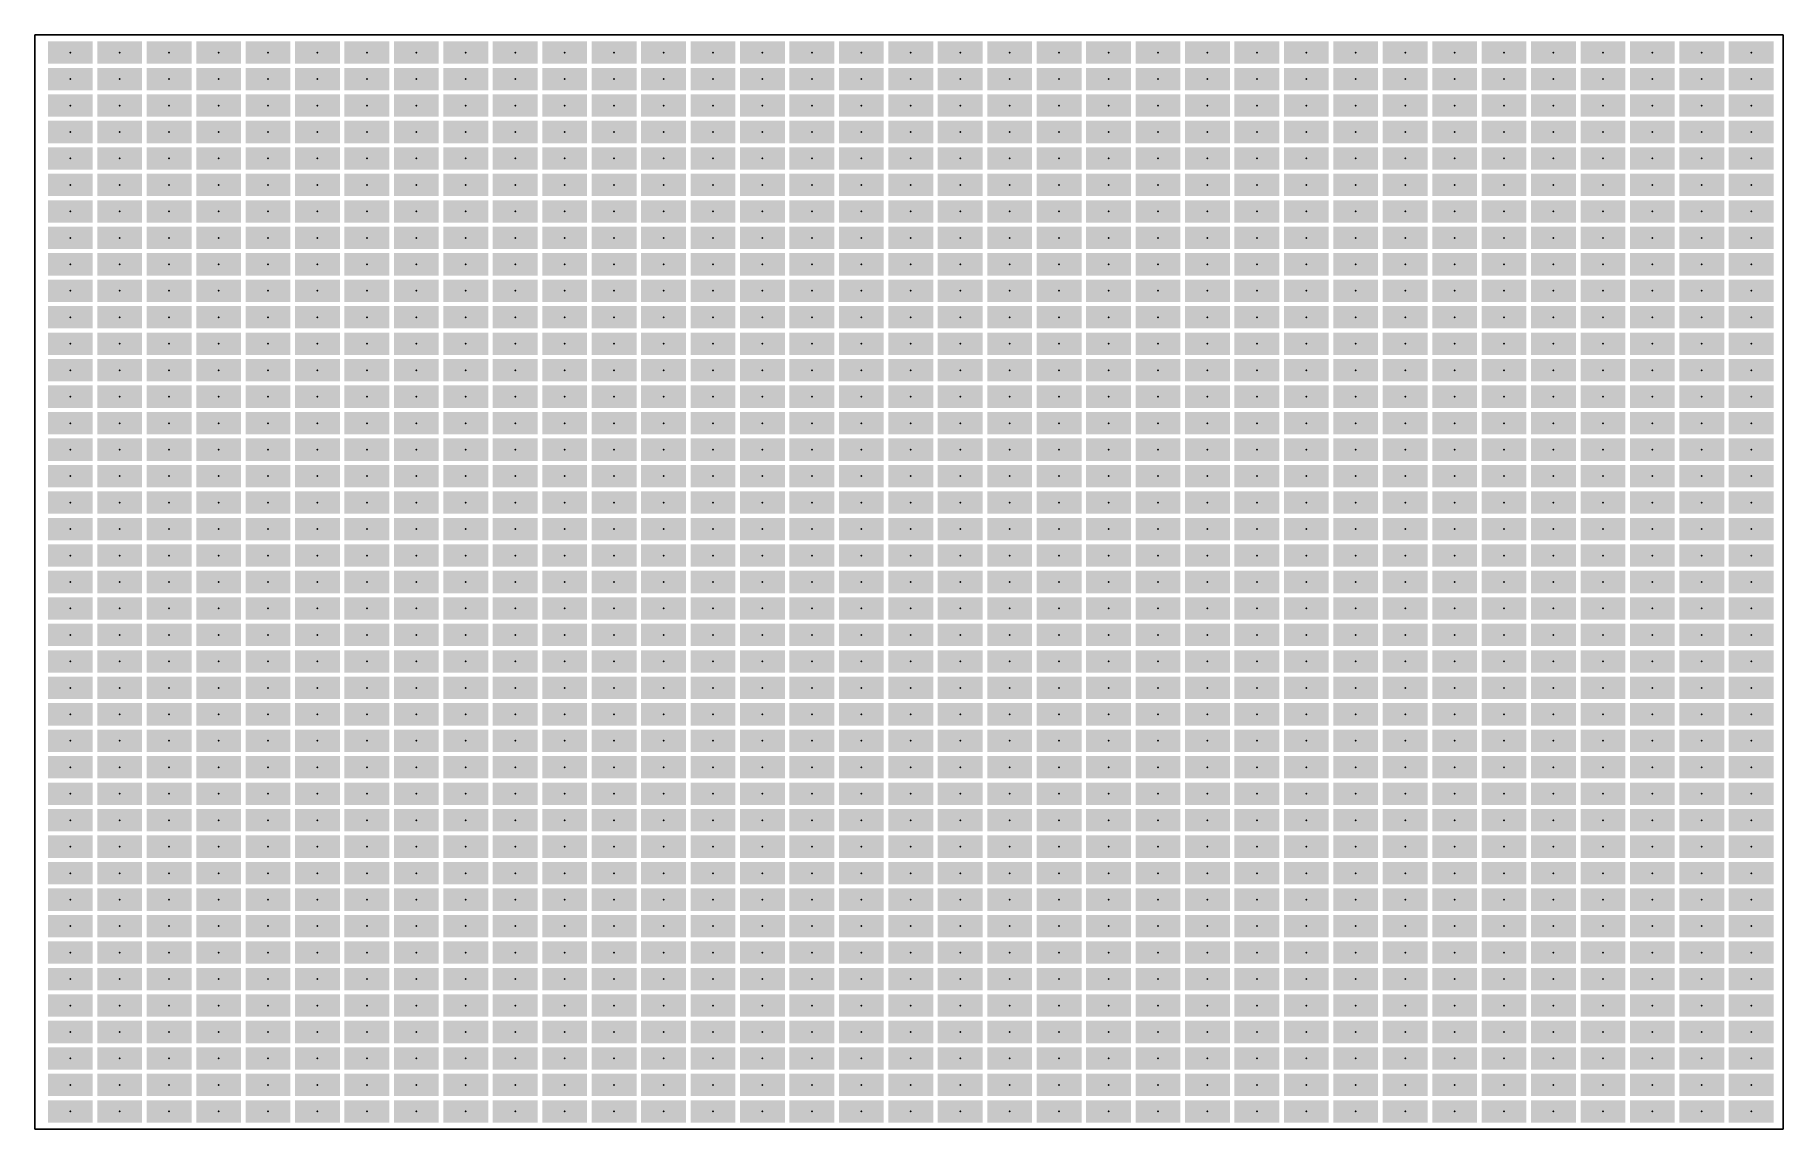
# Model space of a CAD drawing. Extents: x 0 to 99, y 0 to 62.
import ezdxf

# ---------------------------------------------------------------- set-up
doc = ezdxf.new("R2010")
doc.units = 0
for name, color, linetype in [('1', 12, 'CONTINUOUS'), ('20', 31, 'CONTINUOUS'), ('23', 53, 'CONTINUOUS')]:
    doc.layers.add(name, color=color, linetype=linetype)

# ---------------------------------------------------------------- blocks, each defined once
blk = doc.blocks.new('RECT')
blk.add_solid([(-0.5, -0.5), (0.5, -0.5), (-0.5, 0.5), (0.5, 0.5)])

msp = doc.modelspace()

# ---------------------------------------------------------------- linework, layer by layer
at = {"layer": '20'}
for p, q in [((99, 62), (0, 62)), ((0, 62), (0, 0)), ((99, 0), (99, 62)), ((0, 0), (99, 0))]:
    msp.add_line(p, q, dxfattribs=at)
at = {"layer": '23'}
for p in [(2, 61), (4.8, 61), (7.6, 61), (10.4, 61), (13.2, 61), (16, 61), (18.8, 61), (21.6, 61), (24.4, 61), (27.2, 61), (30, 61), (32.8, 61), (35.6, 61), (38.4, 61), (41.2, 61), (44, 61), (46.8, 61), (49.6, 61), (52.4, 61), (55.2, 61), (58, 61), (60.8, 61), (63.6, 61), (66.4, 61), (69.2, 61), (72, 61), (74.8, 61), (77.6, 61), (80.4, 61), (83.2, 61), (86, 61), (88.8, 61), (91.6, 61), (94.4, 61), (97.2, 61), (2, 59.5), (4.8, 59.5), (7.6, 59.5), (10.4, 59.5), (13.2, 59.5), (16, 59.5), (18.8, 59.5), (21.6, 59.5), (24.4, 59.5), (27.2, 59.5), (30, 59.5), (32.8, 59.5), (35.6, 59.5), (38.4, 59.5), (41.2, 59.5), (44, 59.5), (46.8, 59.5), (49.6, 59.5), (52.4, 59.5), (55.2, 59.5), (58, 59.5), (60.8, 59.5), (63.6, 59.5), (66.4, 59.5), (69.2, 59.5), (72, 59.5), (74.8, 59.5), (77.6, 59.5), (80.4, 59.5), (83.2, 59.5), (86, 59.5), (88.8, 59.5), (91.6, 59.5), (94.4, 59.5), (97.2, 59.5), (2, 58), (4.8, 58), (7.6, 58), (10.4, 58), (13.2, 58), (16, 58), (18.8, 58), (21.6, 58), (24.4, 58), (27.2, 58), (30, 58), (32.8, 58), (35.6, 58), (38.4, 58), (41.2, 58), (44, 58), (46.8, 58), (49.6, 58), (52.4, 58), (55.2, 58), (58, 58), (60.8, 58), (63.6, 58), (66.4, 58), (69.2, 58), (72, 58), (74.8, 58), (77.6, 58), (80.4, 58), (83.2, 58), (86, 58), (88.8, 58), (91.6, 58), (94.4, 58), (97.2, 58), (2, 56.5), (4.8, 56.5), (7.6, 56.5), (10.4, 56.5), (13.2, 56.5), (16, 56.5), (18.8, 56.5), (21.6, 56.5), (24.4, 56.5), (27.2, 56.5), (30, 56.5), (32.8, 56.5), (35.6, 56.5), (38.4, 56.5), (41.2, 56.5), (44, 56.5), (46.8, 56.5), (49.6, 56.5), (52.4, 56.5), (55.2, 56.5), (58, 56.5), (60.8, 56.5), (63.6, 56.5), (66.4, 56.5), (69.2, 56.5), (72, 56.5), (74.8, 56.5), (77.6, 56.5), (80.4, 56.5), (83.2, 56.5), (86, 56.5), (88.8, 56.5), (91.6, 56.5), (94.4, 56.5), (97.2, 56.5), (2, 55), (4.8, 55), (7.6, 55), (10.4, 55), (13.2, 55), (16, 55), (18.8, 55), (21.6, 55), (24.4, 55), (27.2, 55), (30, 55), (32.8, 55), (35.6, 55), (38.4, 55), (41.2, 55), (44, 55), (46.8, 55), (49.6, 55), (52.4, 55), (55.2, 55), (58, 55), (60.8, 55), (63.6, 55), (66.4, 55), (69.2, 55), (72, 55), (74.8, 55), (77.6, 55), (80.4, 55), (83.2, 55), (86, 55), (88.8, 55), (91.6, 55), (94.4, 55), (97.2, 55), (2, 53.5), (4.8, 53.5), (7.6, 53.5), (10.4, 53.5), (13.2, 53.5), (16, 53.5), (18.8, 53.5), (21.6, 53.5), (24.4, 53.5), (27.2, 53.5), (30, 53.5), (32.8, 53.5), (35.6, 53.5), (38.4, 53.5), (41.2, 53.5), (44, 53.5), (46.8, 53.5), (49.6, 53.5), (52.4, 53.5), (55.2, 53.5), (58, 53.5), (60.8, 53.5), (63.6, 53.5), (66.4, 53.5), (69.2, 53.5), (72, 53.5), (74.8, 53.5), (77.6, 53.5), (80.4, 53.5), (83.2, 53.5), (86, 53.5), (88.8, 53.5), (91.6, 53.5), (94.4, 53.5), (97.2, 53.5), (2, 52), (4.8, 52), (7.6, 52), (10.4, 52), (13.2, 52), (16, 52), (18.8, 52), (21.6, 52), (24.4, 52), (27.2, 52), (30, 52), (32.8, 52), (35.6, 52), (38.4, 52), (41.2, 52), (44, 52), (46.8, 52), (49.6, 52), (52.4, 52), (55.2, 52), (58, 52), (60.8, 52), (63.6, 52), (66.4, 52), (69.2, 52), (72, 52), (74.8, 52), (77.6, 52), (80.4, 52), (83.2, 52), (86, 52), (88.8, 52), (91.6, 52), (94.4, 52), (97.2, 52), (2, 50.5), (4.8, 50.5), (7.6, 50.5), (10.4, 50.5), (13.2, 50.5), (16, 50.5), (18.8, 50.5), (21.6, 50.5), (24.4, 50.5), (27.2, 50.5), (30, 50.5), (32.8, 50.5), (35.6, 50.5), (38.4, 50.5), (41.2, 50.5), (44, 50.5), (46.8, 50.5), (49.6, 50.5), (52.4, 50.5), (55.2, 50.5), (58, 50.5), (60.8, 50.5), (63.6, 50.5), (66.4, 50.5), (69.2, 50.5), (72, 50.5), (74.8, 50.5), (77.6, 50.5), (80.4, 50.5), (83.2, 50.5), (86, 50.5), (88.8, 50.5), (91.6, 50.5), (94.4, 50.5), (97.2, 50.5), (2, 49), (4.8, 49), (7.6, 49), (10.4, 49), (13.2, 49), (16, 49), (18.8, 49), (21.6, 49), (24.4, 49), (27.2, 49), (30, 49), (32.8, 49), (35.6, 49), (38.4, 49), (41.2, 49), (44, 49), (46.8, 49), (49.6, 49), (52.4, 49), (55.2, 49), (58, 49), (60.8, 49), (63.6, 49), (66.4, 49), (69.2, 49), (72, 49), (74.8, 49), (77.6, 49), (80.4, 49), (83.2, 49), (86, 49), (88.8, 49), (91.6, 49), (94.4, 49), (97.2, 49), (2, 47.5), (4.8, 47.5), (7.6, 47.5), (10.4, 47.5), (13.2, 47.5), (16, 47.5), (18.8, 47.5), (21.6, 47.5), (24.4, 47.5), (27.2, 47.5), (30, 47.5), (32.8, 47.5), (35.6, 47.5), (38.4, 47.5), (41.2, 47.5), (44, 47.5), (46.8, 47.5), (49.6, 47.5), (52.4, 47.5), (55.2, 47.5), (58, 47.5), (60.8, 47.5), (63.6, 47.5), (66.4, 47.5), (69.2, 47.5), (72, 47.5), (74.8, 47.5), (77.6, 47.5), (80.4, 47.5), (83.2, 47.5), (86, 47.5), (88.8, 47.5), (91.6, 47.5), (94.4, 47.5), (97.2, 47.5), (2, 46), (4.8, 46), (7.6, 46), (10.4, 46), (13.2, 46), (16, 46), (18.8, 46), (21.6, 46), (24.4, 46), (27.2, 46), (30, 46), (32.8, 46), (35.6, 46), (38.4, 46), (41.2, 46), (44, 46), (46.8, 46), (49.6, 46), (52.4, 46), (55.2, 46), (58, 46), (60.8, 46), (63.6, 46), (66.4, 46), (69.2, 46), (72, 46), (74.8, 46), (77.6, 46), (80.4, 46), (83.2, 46), (86, 46), (88.8, 46), (91.6, 46), (94.4, 46), (97.2, 46), (2, 44.5), (4.8, 44.5), (7.6, 44.5), (10.4, 44.5), (13.2, 44.5), (16, 44.5), (18.8, 44.5), (21.6, 44.5), (24.4, 44.5), (27.2, 44.5), (30, 44.5), (32.8, 44.5), (35.6, 44.5), (38.4, 44.5), (41.2, 44.5), (44, 44.5), (46.8, 44.5), (49.6, 44.5), (52.4, 44.5), (55.2, 44.5), (58, 44.5), (60.8, 44.5), (63.6, 44.5), (66.4, 44.5), (69.2, 44.5), (72, 44.5), (74.8, 44.5), (77.6, 44.5), (80.4, 44.5), (83.2, 44.5), (86, 44.5), (88.8, 44.5), (91.6, 44.5), (94.4, 44.5), (97.2, 44.5), (2, 43), (4.8, 43), (7.6, 43), (10.4, 43), (13.2, 43), (16, 43), (18.8, 43), (21.6, 43), (24.4, 43), (27.2, 43), (30, 43), (32.8, 43), (35.6, 43), (38.4, 43), (41.2, 43), (44, 43), (46.8, 43), (49.6, 43), (52.4, 43), (55.2, 43), (58, 43), (60.8, 43), (63.6, 43), (66.4, 43), (69.2, 43), (72, 43), (74.8, 43), (77.6, 43), (80.4, 43), (83.2, 43), (86, 43), (88.8, 43), (91.6, 43), (94.4, 43), (97.2, 43), (2, 41.5), (4.8, 41.5), (7.6, 41.5), (10.4, 41.5), (13.2, 41.5), (16, 41.5), (18.8, 41.5), (21.6, 41.5), (24.4, 41.5), (27.2, 41.5), (30, 41.5), (32.8, 41.5), (35.6, 41.5), (38.4, 41.5), (41.2, 41.5), (44, 41.5), (46.8, 41.5), (49.6, 41.5), (52.4, 41.5), (55.2, 41.5), (58, 41.5), (60.8, 41.5), (63.6, 41.5), (66.4, 41.5), (69.2, 41.5), (72, 41.5), (74.8, 41.5), (77.6, 41.5), (80.4, 41.5), (83.2, 41.5), (86, 41.5), (88.8, 41.5), (91.6, 41.5), (94.4, 41.5), (97.2, 41.5), (2, 40), (4.8, 40), (7.6, 40), (10.4, 40), (13.2, 40), (16, 40), (18.8, 40), (21.6, 40), (24.4, 40), (27.2, 40), (30, 40), (32.8, 40), (35.6, 40), (38.4, 40), (41.2, 40), (44, 40), (46.8, 40), (49.6, 40), (52.4, 40), (55.2, 40), (58, 40), (60.8, 40), (63.6, 40), (66.4, 40), (69.2, 40), (72, 40), (74.8, 40), (77.6, 40), (80.4, 40), (83.2, 40), (86, 40), (88.8, 40), (91.6, 40), (94.4, 40), (97.2, 40), (2, 38.5), (4.8, 38.5), (7.6, 38.5), (10.4, 38.5), (13.2, 38.5), (16, 38.5), (18.8, 38.5), (21.6, 38.5), (24.4, 38.5), (27.2, 38.5), (30, 38.5), (32.8, 38.5), (35.6, 38.5), (38.4, 38.5), (41.2, 38.5), (44, 38.5), (46.8, 38.5), (49.6, 38.5), (52.4, 38.5), (55.2, 38.5), (58, 38.5), (60.8, 38.5), (63.6, 38.5), (66.4, 38.5), (69.2, 38.5), (72, 38.5), (74.8, 38.5), (77.6, 38.5), (80.4, 38.5), (83.2, 38.5), (86, 38.5), (88.8, 38.5), (91.6, 38.5), (94.4, 38.5), (97.2, 38.5), (2, 37), (4.8, 37), (7.6, 37), (10.4, 37), (13.2, 37), (16, 37), (18.8, 37), (21.6, 37), (24.4, 37), (27.2, 37), (30, 37), (32.8, 37), (35.6, 37), (38.4, 37), (41.2, 37), (44, 37), (46.8, 37), (49.6, 37), (52.4, 37), (55.2, 37), (58, 37), (60.8, 37), (63.6, 37), (66.4, 37), (69.2, 37), (72, 37), (74.8, 37), (77.6, 37), (80.4, 37), (83.2, 37), (86, 37), (88.8, 37), (91.6, 37), (94.4, 37), (97.2, 37), (2, 35.5), (4.8, 35.5), (7.6, 35.5), (10.4, 35.5), (13.2, 35.5), (16, 35.5), (18.8, 35.5), (21.6, 35.5), (24.4, 35.5), (27.2, 35.5), (30, 35.5), (32.8, 35.5), (35.6, 35.5), (38.4, 35.5), (41.2, 35.5), (44, 35.5), (46.8, 35.5), (49.6, 35.5), (52.4, 35.5), (55.2, 35.5), (58, 35.5), (60.8, 35.5), (63.6, 35.5), (66.4, 35.5), (69.2, 35.5), (72, 35.5), (74.8, 35.5), (77.6, 35.5), (80.4, 35.5), (83.2, 35.5), (86, 35.5), (88.8, 35.5), (91.6, 35.5), (94.4, 35.5), (97.2, 35.5), (2, 34), (4.8, 34), (7.6, 34), (10.4, 34), (13.2, 34), (16, 34), (18.8, 34), (21.6, 34), (24.4, 34), (27.2, 34), (30, 34), (32.8, 34), (35.6, 34), (38.4, 34), (41.2, 34), (44, 34), (46.8, 34), (49.6, 34), (52.4, 34), (55.2, 34), (58, 34), (60.8, 34), (63.6, 34), (66.4, 34), (69.2, 34), (72, 34), (74.8, 34), (77.6, 34), (80.4, 34), (83.2, 34), (86, 34), (88.8, 34), (91.6, 34), (94.4, 34), (97.2, 34), (2, 32.5), (4.8, 32.5), (7.6, 32.5), (10.4, 32.5), (13.2, 32.5), (16, 32.5), (18.8, 32.5), (21.6, 32.5), (24.4, 32.5), (27.2, 32.5), (30, 32.5), (32.8, 32.5), (35.6, 32.5), (38.4, 32.5), (41.2, 32.5), (44, 32.5), (46.8, 32.5), (49.6, 32.5), (52.4, 32.5), (55.2, 32.5), (58, 32.5), (60.8, 32.5), (63.6, 32.5), (66.4, 32.5), (69.2, 32.5), (72, 32.5), (74.8, 32.5), (77.6, 32.5), (80.4, 32.5), (83.2, 32.5), (86, 32.5), (88.8, 32.5), (91.6, 32.5), (94.4, 32.5), (97.2, 32.5), (2, 31), (4.8, 31), (7.6, 31), (10.4, 31), (13.2, 31), (16, 31), (18.8, 31), (21.6, 31), (24.4, 31), (27.2, 31), (30, 31), (32.8, 31), (35.6, 31), (38.4, 31), (41.2, 31), (44, 31), (46.8, 31), (49.6, 31), (52.4, 31), (55.2, 31), (58, 31), (60.8, 31), (63.6, 31), (66.4, 31), (69.2, 31), (72, 31), (74.8, 31), (77.6, 31), (80.4, 31), (83.2, 31), (86, 31), (88.8, 31), (91.6, 31), (94.4, 31), (97.2, 31), (2, 29.5), (4.8, 29.5), (7.6, 29.5), (10.4, 29.5), (13.2, 29.5), (16, 29.5), (18.8, 29.5), (21.6, 29.5), (24.4, 29.5), (27.2, 29.5), (30, 29.5), (32.8, 29.5), (35.6, 29.5), (38.4, 29.5), (41.2, 29.5), (44, 29.5), (46.8, 29.5), (49.6, 29.5), (52.4, 29.5), (55.2, 29.5), (58, 29.5), (60.8, 29.5), (63.6, 29.5), (66.4, 29.5), (69.2, 29.5), (72, 29.5), (74.8, 29.5), (77.6, 29.5), (80.4, 29.5), (83.2, 29.5), (86, 29.5), (88.8, 29.5), (91.6, 29.5), (94.4, 29.5), (97.2, 29.5), (2, 28), (4.8, 28), (7.6, 28), (10.4, 28), (13.2, 28), (16, 28), (18.8, 28), (21.6, 28), (24.4, 28), (27.2, 28), (30, 28), (32.8, 28), (35.6, 28), (38.4, 28), (41.2, 28), (44, 28), (46.8, 28), (49.6, 28), (52.4, 28), (55.2, 28), (58, 28), (60.8, 28), (63.6, 28), (66.4, 28), (69.2, 28), (72, 28), (74.8, 28), (77.6, 28), (80.4, 28), (83.2, 28), (86, 28), (88.8, 28), (91.6, 28), (94.4, 28), (97.2, 28), (2, 26.5), (4.8, 26.5), (7.6, 26.5), (10.4, 26.5), (13.2, 26.5), (16, 26.5), (18.8, 26.5), (21.6, 26.5), (24.4, 26.5), (27.2, 26.5), (30, 26.5), (32.8, 26.5), (35.6, 26.5), (38.4, 26.5), (41.2, 26.5), (44, 26.5), (46.8, 26.5), (49.6, 26.5), (52.4, 26.5), (55.2, 26.5), (58, 26.5), (60.8, 26.5), (63.6, 26.5), (66.4, 26.5), (69.2, 26.5), (72, 26.5), (74.8, 26.5), (77.6, 26.5), (80.4, 26.5), (83.2, 26.5), (86, 26.5), (88.8, 26.5), (91.6, 26.5), (94.4, 26.5), (97.2, 26.5), (2, 25), (4.8, 25), (7.6, 25), (10.4, 25), (13.2, 25), (16, 25), (18.8, 25), (21.6, 25), (24.4, 25), (27.2, 25), (30, 25), (32.8, 25), (35.6, 25), (38.4, 25), (41.2, 25), (44, 25), (46.8, 25), (49.6, 25), (52.4, 25), (55.2, 25), (58, 25), (60.8, 25), (63.6, 25), (66.4, 25), (69.2, 25), (72, 25), (74.8, 25), (77.6, 25), (80.4, 25), (83.2, 25), (86, 25), (88.8, 25), (91.6, 25), (94.4, 25), (97.2, 25), (2, 23.5), (4.8, 23.5), (7.6, 23.5), (10.4, 23.5), (13.2, 23.5), (16, 23.5), (18.8, 23.5), (21.6, 23.5), (24.4, 23.5), (27.2, 23.5), (30, 23.5), (32.8, 23.5), (35.6, 23.5), (38.4, 23.5), (41.2, 23.5), (44, 23.5), (46.8, 23.5), (49.6, 23.5), (52.4, 23.5), (55.2, 23.5), (58, 23.5), (60.8, 23.5), (63.6, 23.5), (66.4, 23.5), (69.2, 23.5), (72, 23.5), (74.8, 23.5), (77.6, 23.5), (80.4, 23.5), (83.2, 23.5), (86, 23.5), (88.8, 23.5), (91.6, 23.5), (94.4, 23.5), (97.2, 23.5), (2, 22), (4.8, 22), (7.6, 22), (10.4, 22), (13.2, 22), (16, 22), (18.8, 22), (21.6, 22), (24.4, 22), (27.2, 22), (30, 22), (32.8, 22), (35.6, 22), (38.4, 22), (41.2, 22), (44, 22), (46.8, 22), (49.6, 22), (52.4, 22), (55.2, 22), (58, 22), (60.8, 22), (63.6, 22), (66.4, 22), (69.2, 22), (72, 22), (74.8, 22), (77.6, 22), (80.4, 22), (83.2, 22), (86, 22), (88.8, 22), (91.6, 22), (94.4, 22), (97.2, 22), (2, 20.5), (4.8, 20.5), (7.6, 20.5), (10.4, 20.5), (13.2, 20.5), (16, 20.5), (18.8, 20.5), (21.6, 20.5), (24.4, 20.5), (27.2, 20.5), (30, 20.5), (32.8, 20.5), (35.6, 20.5), (38.4, 20.5), (41.2, 20.5), (44, 20.5), (46.8, 20.5), (49.6, 20.5), (52.4, 20.5), (55.2, 20.5), (58, 20.5), (60.8, 20.5), (63.6, 20.5), (66.4, 20.5), (69.2, 20.5), (72, 20.5), (74.8, 20.5), (77.6, 20.5), (80.4, 20.5), (83.2, 20.5), (86, 20.5), (88.8, 20.5), (91.6, 20.5), (94.4, 20.5), (97.2, 20.5), (2, 19), (4.8, 19), (7.6, 19), (10.4, 19), (13.2, 19), (16, 19), (18.8, 19), (21.6, 19), (24.4, 19), (27.2, 19), (30, 19), (32.8, 19), (35.6, 19), (38.4, 19), (41.2, 19), (44, 19), (46.8, 19), (49.6, 19), (52.4, 19), (55.2, 19), (58, 19), (60.8, 19), (63.6, 19), (66.4, 19), (69.2, 19), (72, 19), (74.8, 19), (77.6, 19), (80.4, 19), (83.2, 19), (86, 19), (88.8, 19), (91.6, 19), (94.4, 19), (97.2, 19), (2, 17.5), (4.8, 17.5), (7.6, 17.5), (10.4, 17.5), (13.2, 17.5), (16, 17.5), (18.8, 17.5), (21.6, 17.5), (24.4, 17.5), (27.2, 17.5), (30, 17.5), (32.8, 17.5), (35.6, 17.5), (38.4, 17.5), (41.2, 17.5), (44, 17.5), (46.8, 17.5), (49.6, 17.5), (52.4, 17.5), (55.2, 17.5), (58, 17.5), (60.8, 17.5), (63.6, 17.5), (66.4, 17.5), (69.2, 17.5), (72, 17.5), (74.8, 17.5), (77.6, 17.5), (80.4, 17.5), (83.2, 17.5), (86, 17.5), (88.8, 17.5), (91.6, 17.5), (94.4, 17.5), (97.2, 17.5), (2, 16), (4.8, 16), (7.6, 16), (10.4, 16), (13.2, 16), (16, 16), (18.8, 16), (21.6, 16), (24.4, 16), (27.2, 16), (30, 16), (32.8, 16), (35.6, 16), (38.4, 16), (41.2, 16), (44, 16), (46.8, 16), (49.6, 16), (52.4, 16), (55.2, 16), (58, 16), (60.8, 16), (63.6, 16), (66.4, 16), (69.2, 16), (72, 16), (74.8, 16), (77.6, 16), (80.4, 16), (83.2, 16), (86, 16), (88.8, 16), (91.6, 16), (94.4, 16), (97.2, 16), (2, 14.5), (4.8, 14.5), (7.6, 14.5), (10.4, 14.5), (13.2, 14.5), (16, 14.5), (18.8, 14.5), (21.6, 14.5), (24.4, 14.5), (27.2, 14.5), (30, 14.5), (32.8, 14.5), (35.6, 14.5), (38.4, 14.5), (41.2, 14.5), (44, 14.5), (46.8, 14.5), (49.6, 14.5), (52.4, 14.5), (55.2, 14.5), (58, 14.5), (60.8, 14.5), (63.6, 14.5), (66.4, 14.5), (69.2, 14.5), (72, 14.5), (74.8, 14.5), (77.6, 14.5), (80.4, 14.5), (83.2, 14.5), (86, 14.5), (88.8, 14.5), (91.6, 14.5), (94.4, 14.5), (97.2, 14.5), (2, 13), (4.8, 13), (7.6, 13), (10.4, 13), (13.2, 13), (16, 13), (18.8, 13), (21.6, 13), (24.4, 13), (27.2, 13), (30, 13), (32.8, 13), (35.6, 13), (38.4, 13), (41.2, 13), (44, 13), (46.8, 13), (49.6, 13), (52.4, 13), (55.2, 13), (58, 13), (60.8, 13), (63.6, 13), (66.4, 13), (69.2, 13), (72, 13), (74.8, 13), (77.6, 13), (80.4, 13), (83.2, 13), (86, 13), (88.8, 13), (91.6, 13), (94.4, 13), (97.2, 13), (2, 11.5), (4.8, 11.5), (7.6, 11.5), (10.4, 11.5), (13.2, 11.5), (16, 11.5), (18.8, 11.5), (21.6, 11.5), (24.4, 11.5), (27.2, 11.5), (30, 11.5), (32.8, 11.5), (35.6, 11.5), (38.4, 11.5), (41.2, 11.5), (44, 11.5), (46.8, 11.5), (49.6, 11.5), (52.4, 11.5), (55.2, 11.5), (58, 11.5), (60.8, 11.5), (63.6, 11.5), (66.4, 11.5), (69.2, 11.5), (72, 11.5), (74.8, 11.5), (77.6, 11.5), (80.4, 11.5), (83.2, 11.5), (86, 11.5), (88.8, 11.5), (91.6, 11.5), (94.4, 11.5), (97.2, 11.5), (2, 10), (4.8, 10), (7.6, 10), (10.4, 10), (13.2, 10), (16, 10), (18.8, 10), (21.6, 10), (24.4, 10), (27.2, 10), (30, 10), (32.8, 10), (35.6, 10), (38.4, 10), (41.2, 10), (44, 10), (46.8, 10), (49.6, 10), (52.4, 10), (55.2, 10), (58, 10), (60.8, 10), (63.6, 10), (66.4, 10), (69.2, 10), (72, 10), (74.8, 10), (77.6, 10), (80.4, 10), (83.2, 10), (86, 10), (88.8, 10), (91.6, 10), (94.4, 10), (97.2, 10), (2, 8.5), (4.8, 8.5), (7.6, 8.5), (10.4, 8.5), (13.2, 8.5), (16, 8.5), (18.8, 8.5), (21.6, 8.5), (24.4, 8.5), (27.2, 8.5), (30, 8.5), (32.8, 8.5), (35.6, 8.5), (38.4, 8.5), (41.2, 8.5), (44, 8.5), (46.8, 8.5), (49.6, 8.5), (52.4, 8.5), (55.2, 8.5), (58, 8.5), (60.8, 8.5), (63.6, 8.5), (66.4, 8.5), (69.2, 8.5), (72, 8.5), (74.8, 8.5), (77.6, 8.5), (80.4, 8.5), (83.2, 8.5), (86, 8.5), (88.8, 8.5), (91.6, 8.5), (94.4, 8.5), (97.2, 8.5), (2, 7), (4.8, 7), (7.6, 7), (10.4, 7), (13.2, 7), (16, 7), (18.8, 7), (21.6, 7), (24.4, 7), (27.2, 7), (30, 7), (32.8, 7), (35.6, 7), (38.4, 7), (41.2, 7), (44, 7), (46.8, 7), (49.6, 7), (52.4, 7), (55.2, 7), (58, 7), (60.8, 7), (63.6, 7), (66.4, 7), (69.2, 7), (72, 7), (74.8, 7), (77.6, 7), (80.4, 7), (83.2, 7), (86, 7), (88.8, 7), (91.6, 7), (94.4, 7), (97.2, 7), (2, 5.5), (4.8, 5.5), (7.6, 5.5), (10.4, 5.5), (13.2, 5.5), (16, 5.5), (18.8, 5.5), (21.6, 5.5), (24.4, 5.5), (27.2, 5.5), (30, 5.5), (32.8, 5.5), (35.6, 5.5), (38.4, 5.5), (41.2, 5.5), (44, 5.5), (46.8, 5.5), (49.6, 5.5), (52.4, 5.5), (55.2, 5.5), (58, 5.5), (60.8, 5.5), (63.6, 5.5), (66.4, 5.5), (69.2, 5.5), (72, 5.5), (74.8, 5.5), (77.6, 5.5), (80.4, 5.5), (83.2, 5.5), (86, 5.5), (88.8, 5.5), (91.6, 5.5), (94.4, 5.5), (97.2, 5.5), (2, 4), (4.8, 4), (7.6, 4), (10.4, 4), (13.2, 4), (16, 4), (18.8, 4), (21.6, 4), (24.4, 4), (27.2, 4), (30, 4), (32.8, 4), (35.6, 4), (38.4, 4), (41.2, 4), (44, 4), (46.8, 4), (49.6, 4), (52.4, 4), (55.2, 4), (58, 4), (60.8, 4), (63.6, 4), (66.4, 4), (69.2, 4), (72, 4), (74.8, 4), (77.6, 4), (80.4, 4), (83.2, 4), (86, 4), (88.8, 4), (91.6, 4), (94.4, 4), (97.2, 4), (2, 2.5), (4.8, 2.5), (7.6, 2.5), (10.4, 2.5), (13.2, 2.5), (16, 2.5), (18.8, 2.5), (21.6, 2.5), (24.4, 2.5), (27.2, 2.5), (30, 2.5), (32.8, 2.5), (35.6, 2.5), (38.4, 2.5), (41.2, 2.5), (44, 2.5), (46.8, 2.5), (49.6, 2.5), (52.4, 2.5), (55.2, 2.5), (58, 2.5), (60.8, 2.5), (63.6, 2.5), (66.4, 2.5), (69.2, 2.5), (72, 2.5), (74.8, 2.5), (77.6, 2.5), (80.4, 2.5), (83.2, 2.5), (86, 2.5), (88.8, 2.5), (91.6, 2.5), (94.4, 2.5), (97.2, 2.5), (2, 1), (4.8, 1), (7.6, 1), (10.4, 1), (13.2, 1), (16, 1), (18.8, 1), (21.6, 1), (24.4, 1), (27.2, 1), (30, 1), (32.8, 1), (35.6, 1), (38.4, 1), (41.2, 1), (44, 1), (46.8, 1), (49.6, 1), (52.4, 1), (55.2, 1), (58, 1), (60.8, 1), (63.6, 1), (66.4, 1), (69.2, 1), (72, 1), (74.8, 1), (77.6, 1), (80.4, 1), (83.2, 1), (86, 1), (88.8, 1), (91.6, 1), (94.4, 1), (97.2, 1)]:
    msp.add_point(p, dxfattribs=at)

# ---------------------------------------------------------------- block references
at = {"layer": '1', "xscale": 2.54, "yscale": 1.27}
for p in [(2, 61), (4.8, 61), (7.6, 61), (10.4, 61), (13.2, 61), (16, 61), (18.8, 61), (21.6, 61), (24.4, 61), (27.2, 61), (30, 61), (32.8, 61), (35.6, 61), (38.4, 61), (41.2, 61), (44, 61), (46.8, 61), (49.6, 61), (52.4, 61), (55.2, 61), (58, 61), (60.8, 61), (63.6, 61), (66.4, 61), (69.2, 61), (72, 61), (74.8, 61), (77.6, 61), (80.4, 61), (83.2, 61), (86, 61), (88.8, 61), (91.6, 61), (94.4, 61), (97.2, 61), (2, 59.5), (4.8, 59.5), (7.6, 59.5), (10.4, 59.5), (13.2, 59.5), (16, 59.5), (18.8, 59.5), (21.6, 59.5), (24.4, 59.5), (27.2, 59.5), (30, 59.5), (32.8, 59.5), (35.6, 59.5), (38.4, 59.5), (41.2, 59.5), (44, 59.5), (46.8, 59.5), (49.6, 59.5), (52.4, 59.5), (55.2, 59.5), (58, 59.5), (60.8, 59.5), (63.6, 59.5), (66.4, 59.5), (69.2, 59.5), (72, 59.5), (74.8, 59.5), (77.6, 59.5), (80.4, 59.5), (83.2, 59.5), (86, 59.5), (88.8, 59.5), (91.6, 59.5), (94.4, 59.5), (97.2, 59.5), (2, 58), (4.8, 58), (7.6, 58), (10.4, 58), (13.2, 58), (16, 58), (18.8, 58), (21.6, 58), (24.4, 58), (27.2, 58), (30, 58), (32.8, 58), (35.6, 58), (38.4, 58), (41.2, 58), (44, 58), (46.8, 58), (49.6, 58), (52.4, 58), (55.2, 58), (58, 58), (60.8, 58), (63.6, 58), (66.4, 58), (69.2, 58), (72, 58), (74.8, 58), (77.6, 58), (80.4, 58), (83.2, 58), (86, 58), (88.8, 58), (91.6, 58), (94.4, 58), (97.2, 58), (2, 56.5), (4.8, 56.5), (7.6, 56.5), (10.4, 56.5), (13.2, 56.5), (16, 56.5), (18.8, 56.5), (21.6, 56.5), (24.4, 56.5), (27.2, 56.5), (30, 56.5), (32.8, 56.5), (35.6, 56.5), (38.4, 56.5), (41.2, 56.5), (44, 56.5), (46.8, 56.5), (49.6, 56.5), (52.4, 56.5), (55.2, 56.5), (58, 56.5), (60.8, 56.5), (63.6, 56.5), (66.4, 56.5), (69.2, 56.5), (72, 56.5), (74.8, 56.5), (77.6, 56.5), (80.4, 56.5), (83.2, 56.5), (86, 56.5), (88.8, 56.5), (91.6, 56.5), (94.4, 56.5), (97.2, 56.5), (2, 55), (4.8, 55), (7.6, 55), (10.4, 55), (13.2, 55), (16, 55), (18.8, 55), (21.6, 55), (24.4, 55), (27.2, 55), (30, 55), (32.8, 55), (35.6, 55), (38.4, 55), (41.2, 55), (44, 55), (46.8, 55), (49.6, 55), (52.4, 55), (55.2, 55), (58, 55), (60.8, 55), (63.6, 55), (66.4, 55), (69.2, 55), (72, 55), (74.8, 55), (77.6, 55), (80.4, 55), (83.2, 55), (86, 55), (88.8, 55), (91.6, 55), (94.4, 55), (97.2, 55), (2, 53.5), (4.8, 53.5), (7.6, 53.5), (10.4, 53.5), (13.2, 53.5), (16, 53.5), (18.8, 53.5), (21.6, 53.5), (24.4, 53.5), (27.2, 53.5), (30, 53.5), (32.8, 53.5), (35.6, 53.5), (38.4, 53.5), (41.2, 53.5), (44, 53.5), (46.8, 53.5), (49.6, 53.5), (52.4, 53.5), (55.2, 53.5), (58, 53.5), (60.8, 53.5), (63.6, 53.5), (66.4, 53.5), (69.2, 53.5), (72, 53.5), (74.8, 53.5), (77.6, 53.5), (80.4, 53.5), (83.2, 53.5), (86, 53.5), (88.8, 53.5), (91.6, 53.5), (94.4, 53.5), (97.2, 53.5), (2, 52), (4.8, 52), (7.6, 52), (10.4, 52), (13.2, 52), (16, 52), (18.8, 52), (21.6, 52), (24.4, 52), (27.2, 52), (30, 52), (32.8, 52), (35.6, 52), (38.4, 52), (41.2, 52), (44, 52), (46.8, 52), (49.6, 52), (52.4, 52), (55.2, 52), (58, 52), (60.8, 52), (63.6, 52), (66.4, 52), (69.2, 52), (72, 52), (74.8, 52), (77.6, 52), (80.4, 52), (83.2, 52), (86, 52), (88.8, 52), (91.6, 52), (94.4, 52), (97.2, 52), (2, 50.5), (4.8, 50.5), (7.6, 50.5), (10.4, 50.5), (13.2, 50.5), (16, 50.5), (18.8, 50.5), (21.6, 50.5), (24.4, 50.5), (27.2, 50.5), (30, 50.5), (32.8, 50.5), (35.6, 50.5), (38.4, 50.5), (41.2, 50.5), (44, 50.5), (46.8, 50.5), (49.6, 50.5), (52.4, 50.5), (55.2, 50.5), (58, 50.5), (60.8, 50.5), (63.6, 50.5), (66.4, 50.5), (69.2, 50.5), (72, 50.5), (74.8, 50.5), (77.6, 50.5), (80.4, 50.5), (83.2, 50.5), (86, 50.5), (88.8, 50.5), (91.6, 50.5), (94.4, 50.5), (97.2, 50.5), (2, 49), (4.8, 49), (7.6, 49), (10.4, 49), (13.2, 49), (16, 49), (18.8, 49), (21.6, 49), (24.4, 49), (27.2, 49), (30, 49), (32.8, 49), (35.6, 49), (38.4, 49), (41.2, 49), (44, 49), (46.8, 49), (49.6, 49), (52.4, 49), (55.2, 49), (58, 49), (60.8, 49), (63.6, 49), (66.4, 49), (69.2, 49), (72, 49), (74.8, 49), (77.6, 49), (80.4, 49), (83.2, 49), (86, 49), (88.8, 49), (91.6, 49), (94.4, 49), (97.2, 49), (2, 47.5), (4.8, 47.5), (7.6, 47.5), (10.4, 47.5), (13.2, 47.5), (16, 47.5), (18.8, 47.5), (21.6, 47.5), (24.4, 47.5), (27.2, 47.5), (30, 47.5), (32.8, 47.5), (35.6, 47.5), (38.4, 47.5), (41.2, 47.5), (44, 47.5), (46.8, 47.5), (49.6, 47.5), (52.4, 47.5), (55.2, 47.5), (58, 47.5), (60.8, 47.5), (63.6, 47.5), (66.4, 47.5), (69.2, 47.5), (72, 47.5), (74.8, 47.5), (77.6, 47.5), (80.4, 47.5), (83.2, 47.5), (86, 47.5), (88.8, 47.5), (91.6, 47.5), (94.4, 47.5), (97.2, 47.5), (2, 46), (4.8, 46), (7.6, 46), (10.4, 46), (13.2, 46), (16, 46), (18.8, 46), (21.6, 46), (24.4, 46), (27.2, 46), (30, 46), (32.8, 46), (35.6, 46), (38.4, 46), (41.2, 46), (44, 46), (46.8, 46), (49.6, 46), (52.4, 46), (55.2, 46), (58, 46), (60.8, 46), (63.6, 46), (66.4, 46), (69.2, 46), (72, 46), (74.8, 46), (77.6, 46), (80.4, 46), (83.2, 46), (86, 46), (88.8, 46), (91.6, 46), (94.4, 46), (97.2, 46), (2, 44.5), (4.8, 44.5), (7.6, 44.5), (10.4, 44.5), (13.2, 44.5), (16, 44.5), (18.8, 44.5), (21.6, 44.5), (24.4, 44.5), (27.2, 44.5), (30, 44.5), (32.8, 44.5), (35.6, 44.5), (38.4, 44.5), (41.2, 44.5), (44, 44.5), (46.8, 44.5), (49.6, 44.5), (52.4, 44.5), (55.2, 44.5), (58, 44.5), (60.8, 44.5), (63.6, 44.5), (66.4, 44.5), (69.2, 44.5), (72, 44.5), (74.8, 44.5), (77.6, 44.5), (80.4, 44.5), (83.2, 44.5), (86, 44.5), (88.8, 44.5), (91.6, 44.5), (94.4, 44.5), (97.2, 44.5), (2, 43), (4.8, 43), (7.6, 43), (10.4, 43), (13.2, 43), (16, 43), (18.8, 43), (21.6, 43), (24.4, 43), (27.2, 43), (30, 43), (32.8, 43), (35.6, 43), (38.4, 43), (41.2, 43), (44, 43), (46.8, 43), (49.6, 43), (52.4, 43), (55.2, 43), (58, 43), (60.8, 43), (63.6, 43), (66.4, 43), (69.2, 43), (72, 43), (74.8, 43), (77.6, 43), (80.4, 43), (83.2, 43), (86, 43), (88.8, 43), (91.6, 43), (94.4, 43), (97.2, 43), (2, 41.5), (4.8, 41.5), (7.6, 41.5), (10.4, 41.5), (13.2, 41.5), (16, 41.5), (18.8, 41.5), (21.6, 41.5), (24.4, 41.5), (27.2, 41.5), (30, 41.5), (32.8, 41.5), (35.6, 41.5), (38.4, 41.5), (41.2, 41.5), (44, 41.5), (46.8, 41.5), (49.6, 41.5), (52.4, 41.5), (55.2, 41.5), (58, 41.5), (60.8, 41.5), (63.6, 41.5), (66.4, 41.5), (69.2, 41.5), (72, 41.5), (74.8, 41.5), (77.6, 41.5), (80.4, 41.5), (83.2, 41.5), (86, 41.5), (88.8, 41.5), (91.6, 41.5), (94.4, 41.5), (97.2, 41.5), (2, 40), (4.8, 40), (7.6, 40), (10.4, 40), (13.2, 40), (16, 40), (18.8, 40), (21.6, 40), (24.4, 40), (27.2, 40), (30, 40), (32.8, 40), (35.6, 40), (38.4, 40), (41.2, 40), (44, 40), (46.8, 40), (49.6, 40), (52.4, 40), (55.2, 40), (58, 40), (60.8, 40), (63.6, 40), (66.4, 40), (69.2, 40), (72, 40), (74.8, 40), (77.6, 40), (80.4, 40), (83.2, 40), (86, 40), (88.8, 40), (91.6, 40), (94.4, 40), (97.2, 40), (2, 38.5), (4.8, 38.5), (7.6, 38.5), (10.4, 38.5), (13.2, 38.5), (16, 38.5), (18.8, 38.5), (21.6, 38.5), (24.4, 38.5), (27.2, 38.5), (30, 38.5), (32.8, 38.5), (35.6, 38.5), (38.4, 38.5), (41.2, 38.5), (44, 38.5), (46.8, 38.5), (49.6, 38.5), (52.4, 38.5), (55.2, 38.5), (58, 38.5), (60.8, 38.5), (63.6, 38.5), (66.4, 38.5), (69.2, 38.5), (72, 38.5), (74.8, 38.5), (77.6, 38.5), (80.4, 38.5), (83.2, 38.5), (86, 38.5), (88.8, 38.5), (91.6, 38.5), (94.4, 38.5), (97.2, 38.5), (2, 37), (4.8, 37), (7.6, 37), (10.4, 37), (13.2, 37), (16, 37), (18.8, 37), (21.6, 37), (24.4, 37), (27.2, 37), (30, 37), (32.8, 37), (35.6, 37), (38.4, 37), (41.2, 37), (44, 37), (46.8, 37), (49.6, 37), (52.4, 37), (55.2, 37), (58, 37), (60.8, 37), (63.6, 37), (66.4, 37), (69.2, 37), (72, 37), (74.8, 37), (77.6, 37), (80.4, 37), (83.2, 37), (86, 37), (88.8, 37), (91.6, 37), (94.4, 37), (97.2, 37), (2, 35.5), (4.8, 35.5), (7.6, 35.5), (10.4, 35.5), (13.2, 35.5), (16, 35.5), (18.8, 35.5), (21.6, 35.5), (24.4, 35.5), (27.2, 35.5), (30, 35.5), (32.8, 35.5), (35.6, 35.5), (38.4, 35.5), (41.2, 35.5), (44, 35.5), (46.8, 35.5), (49.6, 35.5), (52.4, 35.5), (55.2, 35.5), (58, 35.5), (60.8, 35.5), (63.6, 35.5), (66.4, 35.5), (69.2, 35.5), (72, 35.5), (74.8, 35.5), (77.6, 35.5), (80.4, 35.5), (83.2, 35.5), (86, 35.5), (88.8, 35.5), (91.6, 35.5), (94.4, 35.5), (97.2, 35.5), (2, 34), (4.8, 34), (7.6, 34), (10.4, 34), (13.2, 34), (16, 34), (18.8, 34), (21.6, 34), (24.4, 34), (27.2, 34), (30, 34), (32.8, 34), (35.6, 34), (38.4, 34), (41.2, 34), (44, 34), (46.8, 34), (49.6, 34), (52.4, 34), (55.2, 34), (58, 34), (60.8, 34), (63.6, 34), (66.4, 34), (69.2, 34), (72, 34), (74.8, 34), (77.6, 34), (80.4, 34), (83.2, 34), (86, 34), (88.8, 34), (91.6, 34), (94.4, 34), (97.2, 34), (2, 32.5), (4.8, 32.5), (7.6, 32.5), (10.4, 32.5), (13.2, 32.5), (16, 32.5), (18.8, 32.5), (21.6, 32.5), (24.4, 32.5), (27.2, 32.5), (30, 32.5), (32.8, 32.5), (35.6, 32.5), (38.4, 32.5), (41.2, 32.5), (44, 32.5), (46.8, 32.5), (49.6, 32.5), (52.4, 32.5), (55.2, 32.5), (58, 32.5), (60.8, 32.5), (63.6, 32.5), (66.4, 32.5), (69.2, 32.5), (72, 32.5), (74.8, 32.5), (77.6, 32.5), (80.4, 32.5), (83.2, 32.5), (86, 32.5), (88.8, 32.5), (91.6, 32.5), (94.4, 32.5), (97.2, 32.5), (2, 31), (4.8, 31), (7.6, 31), (10.4, 31), (13.2, 31), (16, 31), (18.8, 31), (21.6, 31), (24.4, 31), (27.2, 31), (30, 31), (32.8, 31), (35.6, 31), (38.4, 31), (41.2, 31), (44, 31), (46.8, 31), (49.6, 31), (52.4, 31), (55.2, 31), (58, 31), (60.8, 31), (63.6, 31), (66.4, 31), (69.2, 31), (72, 31), (74.8, 31), (77.6, 31), (80.4, 31), (83.2, 31), (86, 31), (88.8, 31), (91.6, 31), (94.4, 31), (97.2, 31), (2, 29.5), (4.8, 29.5), (7.6, 29.5), (10.4, 29.5), (13.2, 29.5), (16, 29.5), (18.8, 29.5), (21.6, 29.5), (24.4, 29.5), (27.2, 29.5), (30, 29.5), (32.8, 29.5), (35.6, 29.5), (38.4, 29.5), (41.2, 29.5), (44, 29.5), (46.8, 29.5), (49.6, 29.5), (52.4, 29.5), (55.2, 29.5), (58, 29.5), (60.8, 29.5), (63.6, 29.5), (66.4, 29.5), (69.2, 29.5), (72, 29.5), (74.8, 29.5), (77.6, 29.5), (80.4, 29.5), (83.2, 29.5), (86, 29.5), (88.8, 29.5), (91.6, 29.5), (94.4, 29.5), (97.2, 29.5), (2, 28), (4.8, 28), (7.6, 28), (10.4, 28), (13.2, 28), (16, 28), (18.8, 28), (21.6, 28), (24.4, 28), (27.2, 28), (30, 28), (32.8, 28), (35.6, 28), (38.4, 28), (41.2, 28), (44, 28), (46.8, 28), (49.6, 28), (52.4, 28), (55.2, 28), (58, 28), (60.8, 28), (63.6, 28), (66.4, 28), (69.2, 28), (72, 28), (74.8, 28), (77.6, 28), (80.4, 28), (83.2, 28), (86, 28), (88.8, 28), (91.6, 28), (94.4, 28), (97.2, 28), (2, 26.5), (4.8, 26.5), (7.6, 26.5), (10.4, 26.5), (13.2, 26.5), (16, 26.5), (18.8, 26.5), (21.6, 26.5), (24.4, 26.5), (27.2, 26.5), (30, 26.5), (32.8, 26.5), (35.6, 26.5), (38.4, 26.5), (41.2, 26.5), (44, 26.5), (46.8, 26.5), (49.6, 26.5), (52.4, 26.5), (55.2, 26.5), (58, 26.5), (60.8, 26.5), (63.6, 26.5), (66.4, 26.5), (69.2, 26.5), (72, 26.5), (74.8, 26.5), (77.6, 26.5), (80.4, 26.5), (83.2, 26.5), (86, 26.5), (88.8, 26.5), (91.6, 26.5), (94.4, 26.5), (97.2, 26.5), (2, 25), (4.8, 25), (7.6, 25), (10.4, 25), (13.2, 25), (16, 25), (18.8, 25), (21.6, 25), (24.4, 25), (27.2, 25), (30, 25), (32.8, 25), (35.6, 25), (38.4, 25), (41.2, 25), (44, 25), (46.8, 25), (49.6, 25), (52.4, 25), (55.2, 25), (58, 25), (60.8, 25), (63.6, 25), (66.4, 25), (69.2, 25), (72, 25), (74.8, 25), (77.6, 25), (80.4, 25), (83.2, 25), (86, 25), (88.8, 25), (91.6, 25), (94.4, 25), (97.2, 25), (2, 23.5), (4.8, 23.5), (7.6, 23.5), (10.4, 23.5), (13.2, 23.5), (16, 23.5), (18.8, 23.5), (21.6, 23.5), (24.4, 23.5), (27.2, 23.5), (30, 23.5), (32.8, 23.5), (35.6, 23.5), (38.4, 23.5), (41.2, 23.5), (44, 23.5), (46.8, 23.5), (49.6, 23.5), (52.4, 23.5), (55.2, 23.5), (58, 23.5), (60.8, 23.5), (63.6, 23.5), (66.4, 23.5), (69.2, 23.5), (72, 23.5), (74.8, 23.5), (77.6, 23.5), (80.4, 23.5), (83.2, 23.5), (86, 23.5), (88.8, 23.5), (91.6, 23.5), (94.4, 23.5), (97.2, 23.5), (2, 22), (4.8, 22), (7.6, 22), (10.4, 22), (13.2, 22), (16, 22), (18.8, 22), (21.6, 22), (24.4, 22), (27.2, 22), (30, 22), (32.8, 22), (35.6, 22), (38.4, 22), (41.2, 22), (44, 22), (46.8, 22), (49.6, 22), (52.4, 22), (55.2, 22), (58, 22), (60.8, 22), (63.6, 22), (66.4, 22), (69.2, 22), (72, 22), (74.8, 22), (77.6, 22), (80.4, 22), (83.2, 22), (86, 22), (88.8, 22), (91.6, 22), (94.4, 22), (97.2, 22), (2, 20.5), (4.8, 20.5), (7.6, 20.5), (10.4, 20.5), (13.2, 20.5), (16, 20.5), (18.8, 20.5), (21.6, 20.5), (24.4, 20.5), (27.2, 20.5), (30, 20.5), (32.8, 20.5), (35.6, 20.5), (38.4, 20.5), (41.2, 20.5), (44, 20.5), (46.8, 20.5), (49.6, 20.5), (52.4, 20.5), (55.2, 20.5), (58, 20.5), (60.8, 20.5), (63.6, 20.5), (66.4, 20.5), (69.2, 20.5), (72, 20.5), (74.8, 20.5), (77.6, 20.5), (80.4, 20.5), (83.2, 20.5), (86, 20.5), (88.8, 20.5), (91.6, 20.5), (94.4, 20.5), (97.2, 20.5), (2, 19), (4.8, 19), (7.6, 19), (10.4, 19), (13.2, 19), (16, 19), (18.8, 19), (21.6, 19), (24.4, 19), (27.2, 19), (30, 19), (32.8, 19), (35.6, 19), (38.4, 19), (41.2, 19), (44, 19), (46.8, 19), (49.6, 19), (52.4, 19), (55.2, 19), (58, 19), (60.8, 19), (63.6, 19), (66.4, 19), (69.2, 19), (72, 19), (74.8, 19), (77.6, 19), (80.4, 19), (83.2, 19), (86, 19), (88.8, 19), (91.6, 19), (94.4, 19), (97.2, 19), (2, 17.5), (4.8, 17.5), (7.6, 17.5), (10.4, 17.5), (13.2, 17.5), (16, 17.5), (18.8, 17.5), (21.6, 17.5), (24.4, 17.5), (27.2, 17.5), (30, 17.5), (32.8, 17.5), (35.6, 17.5), (38.4, 17.5), (41.2, 17.5), (44, 17.5), (46.8, 17.5), (49.6, 17.5), (52.4, 17.5), (55.2, 17.5), (58, 17.5), (60.8, 17.5), (63.6, 17.5), (66.4, 17.5), (69.2, 17.5), (72, 17.5), (74.8, 17.5), (77.6, 17.5), (80.4, 17.5), (83.2, 17.5), (86, 17.5), (88.8, 17.5), (91.6, 17.5), (94.4, 17.5), (97.2, 17.5), (2, 16), (4.8, 16), (7.6, 16), (10.4, 16), (13.2, 16), (16, 16), (18.8, 16), (21.6, 16), (24.4, 16), (27.2, 16), (30, 16), (32.8, 16), (35.6, 16), (38.4, 16), (41.2, 16), (44, 16), (46.8, 16), (49.6, 16), (52.4, 16), (55.2, 16), (58, 16), (60.8, 16), (63.6, 16), (66.4, 16), (69.2, 16), (72, 16), (74.8, 16), (77.6, 16), (80.4, 16), (83.2, 16), (86, 16), (88.8, 16), (91.6, 16), (94.4, 16), (97.2, 16), (2, 14.5), (4.8, 14.5), (7.6, 14.5), (10.4, 14.5), (13.2, 14.5), (16, 14.5), (18.8, 14.5), (21.6, 14.5), (24.4, 14.5), (27.2, 14.5), (30, 14.5), (32.8, 14.5), (35.6, 14.5), (38.4, 14.5), (41.2, 14.5), (44, 14.5), (46.8, 14.5), (49.6, 14.5), (52.4, 14.5), (55.2, 14.5), (58, 14.5), (60.8, 14.5), (63.6, 14.5), (66.4, 14.5), (69.2, 14.5), (72, 14.5), (74.8, 14.5), (77.6, 14.5), (80.4, 14.5), (83.2, 14.5), (86, 14.5), (88.8, 14.5), (91.6, 14.5), (94.4, 14.5), (97.2, 14.5), (2, 13), (4.8, 13), (7.6, 13), (10.4, 13), (13.2, 13), (16, 13), (18.8, 13), (21.6, 13), (24.4, 13), (27.2, 13), (30, 13), (32.8, 13), (35.6, 13), (38.4, 13), (41.2, 13), (44, 13), (46.8, 13), (49.6, 13), (52.4, 13), (55.2, 13), (58, 13), (60.8, 13), (63.6, 13), (66.4, 13), (69.2, 13), (72, 13), (74.8, 13), (77.6, 13), (80.4, 13), (83.2, 13), (86, 13), (88.8, 13), (91.6, 13), (94.4, 13), (97.2, 13), (2, 11.5), (4.8, 11.5), (7.6, 11.5), (10.4, 11.5), (13.2, 11.5), (16, 11.5), (18.8, 11.5), (21.6, 11.5), (24.4, 11.5), (27.2, 11.5), (30, 11.5), (32.8, 11.5), (35.6, 11.5), (38.4, 11.5), (41.2, 11.5), (44, 11.5), (46.8, 11.5), (49.6, 11.5), (52.4, 11.5), (55.2, 11.5), (58, 11.5), (60.8, 11.5), (63.6, 11.5), (66.4, 11.5), (69.2, 11.5), (72, 11.5), (74.8, 11.5), (77.6, 11.5), (80.4, 11.5), (83.2, 11.5), (86, 11.5), (88.8, 11.5), (91.6, 11.5), (94.4, 11.5), (97.2, 11.5), (2, 10), (4.8, 10), (7.6, 10), (10.4, 10), (13.2, 10), (16, 10), (18.8, 10), (21.6, 10), (24.4, 10), (27.2, 10), (30, 10), (32.8, 10), (35.6, 10), (38.4, 10), (41.2, 10), (44, 10), (46.8, 10), (49.6, 10), (52.4, 10), (55.2, 10), (58, 10), (60.8, 10), (63.6, 10), (66.4, 10), (69.2, 10), (72, 10), (74.8, 10), (77.6, 10), (80.4, 10), (83.2, 10), (86, 10), (88.8, 10), (91.6, 10), (94.4, 10), (97.2, 10), (2, 8.5), (4.8, 8.5), (7.6, 8.5), (10.4, 8.5), (13.2, 8.5), (16, 8.5), (18.8, 8.5), (21.6, 8.5), (24.4, 8.5), (27.2, 8.5), (30, 8.5), (32.8, 8.5), (35.6, 8.5), (38.4, 8.5), (41.2, 8.5), (44, 8.5), (46.8, 8.5), (49.6, 8.5), (52.4, 8.5), (55.2, 8.5), (58, 8.5), (60.8, 8.5), (63.6, 8.5), (66.4, 8.5), (69.2, 8.5), (72, 8.5), (74.8, 8.5), (77.6, 8.5), (80.4, 8.5), (83.2, 8.5), (86, 8.5), (88.8, 8.5), (91.6, 8.5), (94.4, 8.5), (97.2, 8.5), (2, 7), (4.8, 7), (7.6, 7), (10.4, 7), (13.2, 7), (16, 7), (18.8, 7), (21.6, 7), (24.4, 7), (27.2, 7), (30, 7), (32.8, 7), (35.6, 7), (38.4, 7), (41.2, 7), (44, 7), (46.8, 7), (49.6, 7), (52.4, 7), (55.2, 7), (58, 7), (60.8, 7), (63.6, 7), (66.4, 7), (69.2, 7), (72, 7), (74.8, 7), (77.6, 7), (80.4, 7), (83.2, 7), (86, 7), (88.8, 7), (91.6, 7), (94.4, 7), (97.2, 7), (2, 5.5), (4.8, 5.5), (7.6, 5.5), (10.4, 5.5), (13.2, 5.5), (16, 5.5), (18.8, 5.5), (21.6, 5.5), (24.4, 5.5), (27.2, 5.5), (30, 5.5), (32.8, 5.5), (35.6, 5.5), (38.4, 5.5), (41.2, 5.5), (44, 5.5), (46.8, 5.5), (49.6, 5.5), (52.4, 5.5), (55.2, 5.5), (58, 5.5), (60.8, 5.5), (63.6, 5.5), (66.4, 5.5), (69.2, 5.5), (72, 5.5), (74.8, 5.5), (77.6, 5.5), (80.4, 5.5), (83.2, 5.5), (86, 5.5), (88.8, 5.5), (91.6, 5.5), (94.4, 5.5), (97.2, 5.5), (2, 4), (4.8, 4), (7.6, 4), (10.4, 4), (13.2, 4), (16, 4), (18.8, 4), (21.6, 4), (24.4, 4), (27.2, 4), (30, 4), (32.8, 4), (35.6, 4), (38.4, 4), (41.2, 4), (44, 4), (46.8, 4), (49.6, 4), (52.4, 4), (55.2, 4), (58, 4), (60.8, 4), (63.6, 4), (66.4, 4), (69.2, 4), (72, 4), (74.8, 4), (77.6, 4), (80.4, 4), (83.2, 4), (86, 4), (88.8, 4), (91.6, 4), (94.4, 4), (97.2, 4), (2, 2.5), (4.8, 2.5), (7.6, 2.5), (10.4, 2.5), (13.2, 2.5), (16, 2.5), (18.8, 2.5), (21.6, 2.5), (24.4, 2.5), (27.2, 2.5), (30, 2.5), (32.8, 2.5), (35.6, 2.5), (38.4, 2.5), (41.2, 2.5), (44, 2.5), (46.8, 2.5), (49.6, 2.5), (52.4, 2.5), (55.2, 2.5), (58, 2.5), (60.8, 2.5), (63.6, 2.5), (66.4, 2.5), (69.2, 2.5), (72, 2.5), (74.8, 2.5), (77.6, 2.5), (80.4, 2.5), (83.2, 2.5), (86, 2.5), (88.8, 2.5), (91.6, 2.5), (94.4, 2.5), (97.2, 2.5), (2, 1), (4.8, 1), (7.6, 1), (10.4, 1), (13.2, 1), (16, 1), (18.8, 1), (21.6, 1), (24.4, 1), (27.2, 1), (30, 1), (32.8, 1), (35.6, 1), (38.4, 1), (41.2, 1), (44, 1), (46.8, 1), (49.6, 1), (52.4, 1), (55.2, 1), (58, 1), (60.8, 1), (63.6, 1), (66.4, 1), (69.2, 1), (72, 1), (74.8, 1), (77.6, 1), (80.4, 1), (83.2, 1), (86, 1), (88.8, 1), (91.6, 1), (94.4, 1), (97.2, 1)]:
    msp.add_blockref('RECT', p, dxfattribs=at)

doc.saveas('drawing.dxf')
